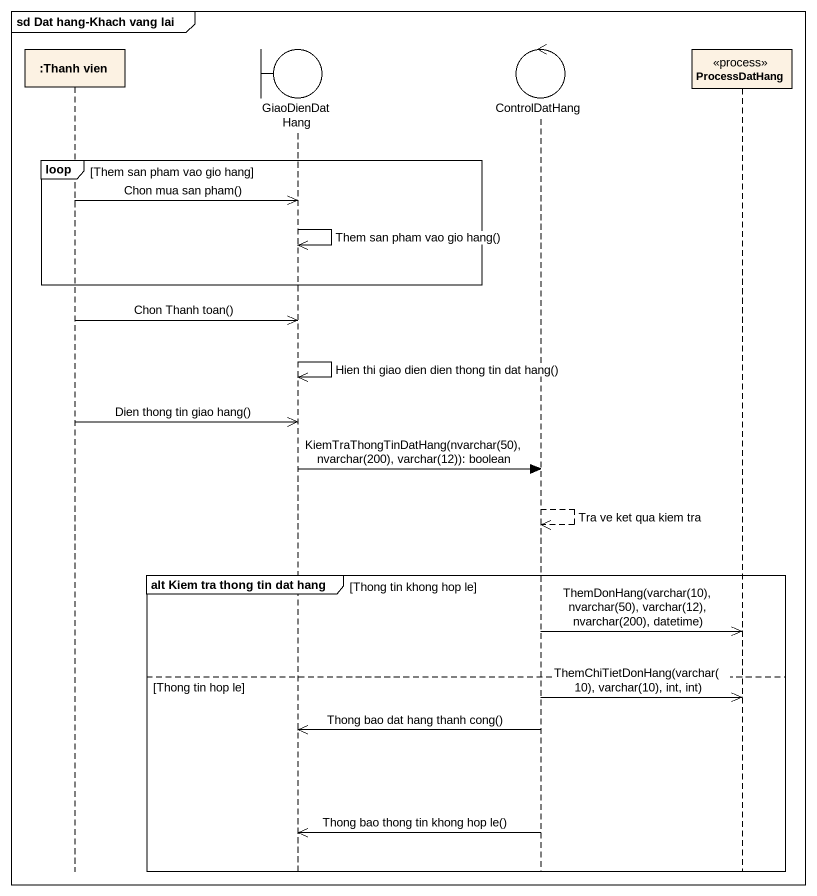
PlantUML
@startuml
mainframe sd Dat hang-Khach vang lai
hide footbox
participant ":Thanh vien" as Thanh_vien
boundary GiaoDienDatHang
control ControlDatHang
participant ProcessDatHang <<process>>

loop Them san pham vao gio hang
  Thanh_vien ->> GiaoDienDatHang : Chon mua san pham()
  GiaoDienDatHang ->> GiaoDienDatHang : Them san pham vao gio hang()
end
Thanh_vien ->> GiaoDienDatHang : Chon Thanh toan()
GiaoDienDatHang ->> GiaoDienDatHang : Hien thi giao dien dien thong tin dat hang()
Thanh_vien ->> GiaoDienDatHang : Dien thong tin giao hang()
GiaoDienDatHang -> ControlDatHang : KiemTraThongTinDatHang(nvarchar(50), nvarchar(200), varchar(12)): boolean
ControlDatHang -->> ControlDatHang : Tra ve ket qua kiem tra
group alt Kiem tra thong tin dat hang [Thong tin khong hop le]
  ControlDatHang ->> ProcessDatHang : ThemDonHang(varchar(10), nvarchar(50), varchar(12), nvarchar(200), datetime)
else Thong tin hop le
  ControlDatHang ->> ProcessDatHang : ThemChiTietDonHang(varchar(10), varchar(10), int, int)
  ControlDatHang ->> GiaoDienDatHang : Thong bao dat hang thanh cong()
  ControlDatHang ->> GiaoDienDatHang : Thong bao thong tin khong hop le()
end
@enduml
